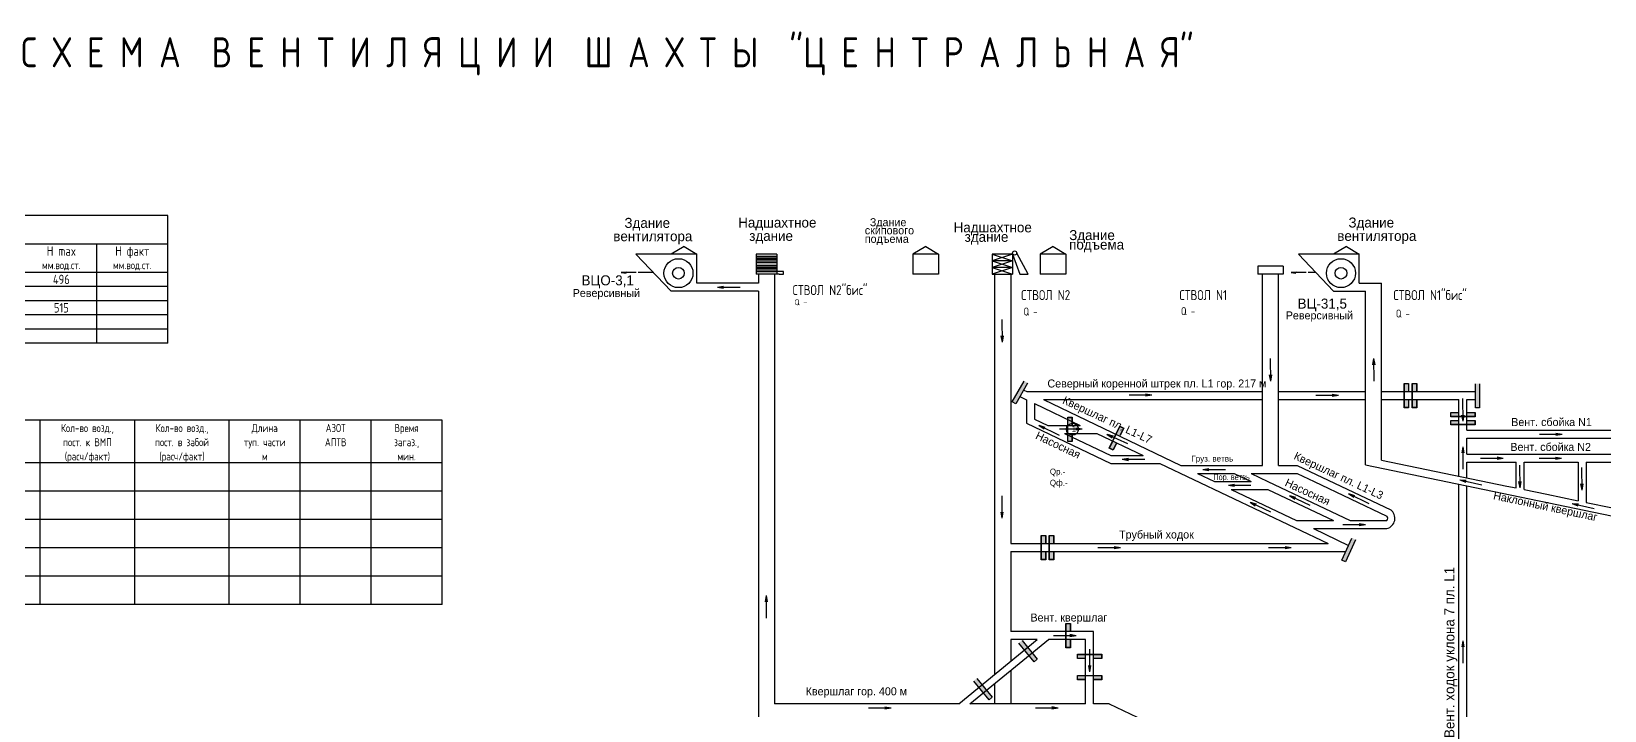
# Model space of a CAD drawing. Header units: millimetres. Extents: x -1543 to 290, y -901 to 459.
# Drawn here: x -916 to -130, y 78 to 417 of the extents above; entities that cross this region are included whole.
import ezdxf
from ezdxf.enums import TextEntityAlignment as Align

# ---------------------------------------------------------------- set-up
doc = ezdxf.new("R2010")
doc.units = ezdxf.units.MM
for name, color, linetype in [('Двери', 7, 'Continuous'), ('Перемычки', 7, 'Continuous'), ('Струя', 7, 'Continuous'), ('Таблицы', 7, 'Continuous')]:
    doc.layers.add(name, color=color, linetype=linetype)
doc.styles.add('ESKD', font='Eskdwin')

msp = doc.modelspace()

# ---------------------------------------------------------------- hatches: boundary and pattern name
at = {"layer": 'Двери'}
h = msp.add_hatch(color=256, dxfattribs=at)
h.paths.add_polyline_path([(-227.68, 237.09), (-227.68, 241.19), (-229.88, 241.19), (-229.88, 237.09), (-229.78, 237.09), (-229.78, 241.09), (-227.78, 241.09), (-227.78, 237.09)])
h.paths.add_polyline_path([(-229.78, 233.09), (-229.78, 237.09), (-229.88, 237.09), (-229.88, 233.09)])
h.paths.add_polyline_path([(-227.68, 228.99), (-227.68, 233.09), (-227.78, 233.09), (-227.78, 229.09), (-229.78, 229.09), (-229.78, 233.09), (-229.88, 233.09), (-229.88, 228.99)])
h = msp.add_hatch(color=3, dxfattribs=at)
h.paths.add_polyline_path([(-227.78, 241.09), (-229.78, 241.09), (-229.78, 237.09), (-227.78, 237.09)])
h.paths.add_polyline_path([(-229.78, 229.09), (-227.78, 229.09), (-227.78, 233.09), (-229.78, 233.09)])
h = msp.add_hatch(color=256, dxfattribs=at)
h.paths.add_polyline_path([(-223.68, 237.09), (-223.68, 241.19), (-225.88, 241.19), (-225.88, 237.09), (-225.78, 237.09), (-225.78, 241.09), (-223.78, 241.09), (-223.78, 237.09)])
h.paths.add_polyline_path([(-225.78, 233.09), (-225.78, 237.09), (-225.88, 237.09), (-225.88, 233.09)])
h.paths.add_polyline_path([(-223.68, 228.99), (-223.68, 233.09), (-223.78, 233.09), (-223.78, 229.09), (-225.78, 229.09), (-225.78, 233.09), (-225.88, 233.09), (-225.88, 228.99)])
h = msp.add_hatch(color=3, dxfattribs=at)
h.paths.add_polyline_path([(-223.78, 241.09), (-225.78, 241.09), (-225.78, 237.09), (-223.78, 237.09)])
h.paths.add_polyline_path([(-225.78, 229.09), (-223.78, 229.09), (-223.78, 233.09), (-225.78, 233.09)])
h = msp.add_hatch(color=256, dxfattribs=at)
h.paths.add_polyline_path([(-395.87, 220.18), (-395.87, 224.28), (-398.07, 224.28), (-398.07, 220.18), (-397.97, 220.18), (-397.97, 224.18), (-395.97, 224.18), (-395.97, 220.18)])
h.paths.add_polyline_path([(-397.97, 216.18), (-397.97, 220.18), (-398.07, 220.18), (-398.07, 216.18)])
h.paths.add_polyline_path([(-395.87, 212.08), (-395.87, 216.18), (-395.97, 216.18), (-395.97, 212.18), (-397.97, 212.18), (-397.97, 216.18), (-398.07, 216.18), (-398.07, 212.08)])
h = msp.add_hatch(color=3, dxfattribs=at)
h.paths.add_polyline_path([(-395.97, 224.18), (-397.97, 224.18), (-397.97, 220.18), (-395.97, 220.18)])
h.paths.add_polyline_path([(-397.97, 212.18), (-395.97, 212.18), (-395.97, 216.18), (-397.97, 216.18)])
h = msp.add_hatch(color=256, dxfattribs=at)
h.paths.add_polyline_path([(-202.56, 226.66), (-206.66, 226.66), (-206.66, 224.46), (-202.56, 224.46), (-202.56, 224.56), (-206.56, 224.56), (-206.56, 226.56), (-202.56, 226.56)])
h.paths.add_polyline_path([(-198.56, 224.56), (-202.56, 224.56), (-202.56, 224.46), (-198.56, 224.46)])
h.paths.add_polyline_path([(-194.46, 226.66), (-198.56, 226.66), (-198.56, 226.56), (-194.56, 226.56), (-194.56, 224.56), (-198.56, 224.56), (-198.56, 224.46), (-194.46, 224.46)])
h = msp.add_hatch(color=256, dxfattribs=at)
h.paths.add_polyline_path([(-202.56, 222.66), (-206.66, 222.66), (-206.66, 220.46), (-202.56, 220.46), (-202.56, 220.56), (-206.56, 220.56), (-206.56, 222.56), (-202.56, 222.56)])
h.paths.add_polyline_path([(-198.56, 220.56), (-202.56, 220.56), (-202.56, 220.46), (-198.56, 220.46)])
h.paths.add_polyline_path([(-194.46, 222.66), (-198.56, 222.66), (-198.56, 222.56), (-194.56, 222.56), (-194.56, 220.56), (-198.56, 220.56), (-198.56, 220.46), (-194.46, 220.46)])
h = msp.add_hatch(color=3, dxfattribs=at)
h.paths.add_polyline_path([(-206.56, 226.56), (-206.56, 224.56), (-202.56, 224.56), (-202.56, 226.56)])
h.paths.add_polyline_path([(-194.56, 224.56), (-194.56, 226.56), (-198.56, 226.56), (-198.56, 224.56)])
h = msp.add_hatch(color=3, dxfattribs=at)
h.paths.add_polyline_path([(-206.56, 222.56), (-206.56, 220.56), (-202.56, 220.56), (-202.56, 222.56)])
h.paths.add_polyline_path([(-194.56, 220.56), (-194.56, 222.56), (-198.56, 222.56), (-198.56, 220.56)])
h = msp.add_hatch(color=256, dxfattribs=at)
h.paths.add_polyline_path([(-371.84, 215.05), (-370.07, 218.75), (-372.06, 219.7), (-373.82, 216), (-373.73, 215.95), (-372.01, 219.57), (-370.21, 218.7), (-371.93, 215.09)])
h.paths.add_polyline_path([(-375.46, 212.34), (-373.73, 215.95), (-373.82, 216), (-375.55, 212.39)])
h.paths.add_polyline_path([(-375.33, 207.74), (-373.56, 211.44), (-373.65, 211.48), (-375.37, 207.87), (-377.18, 208.73), (-375.46, 212.34), (-375.55, 212.39), (-377.31, 208.69)])
h = msp.add_hatch(color=3, dxfattribs=at)
h.paths.add_polyline_path([(-370.21, 218.7), (-372.01, 219.57), (-373.73, 215.95), (-371.93, 215.09)])
h.paths.add_polyline_path([(-377.18, 208.73), (-375.37, 207.87), (-373.65, 211.48), (-375.46, 212.34)])
h = msp.add_hatch(color=256, dxfattribs=at)
h.paths.add_polyline_path([(-409.05, 161.08), (-409.05, 165.18), (-411.25, 165.18), (-411.25, 161.08), (-411.15, 161.08), (-411.15, 165.08), (-409.15, 165.08), (-409.15, 161.08)])
h.paths.add_polyline_path([(-411.15, 157.08), (-411.15, 161.08), (-411.25, 161.08), (-411.25, 157.08)])
h.paths.add_polyline_path([(-409.05, 152.98), (-409.05, 157.08), (-409.15, 157.08), (-409.15, 153.08), (-411.15, 153.08), (-411.15, 157.08), (-411.25, 157.08), (-411.25, 152.98)])
h = msp.add_hatch(color=256, dxfattribs=at)
h.paths.add_polyline_path([(-409.05, 161.03), (-409.05, 165.13), (-411.25, 165.13), (-411.25, 161.03), (-411.15, 161.03), (-411.15, 165.03), (-409.15, 165.03), (-409.15, 161.03)])
h.paths.add_polyline_path([(-411.15, 157.03), (-411.15, 161.03), (-411.25, 161.03), (-411.25, 157.03)])
h.paths.add_polyline_path([(-409.05, 152.93), (-409.05, 157.03), (-409.15, 157.03), (-409.15, 153.03), (-411.15, 153.03), (-411.15, 157.03), (-411.25, 157.03), (-411.25, 152.93)])
h = msp.add_hatch(color=3, dxfattribs=at)
h.paths.add_polyline_path([(-409.15, 165.08), (-411.15, 165.08), (-411.15, 161.08), (-409.15, 161.08)])
h.paths.add_polyline_path([(-411.15, 153.08), (-409.15, 153.08), (-409.15, 157.08), (-411.15, 157.08)])
h = msp.add_hatch(color=256, dxfattribs=at)
h.paths.add_polyline_path([(-405.05, 161.08), (-405.05, 165.18), (-407.25, 165.18), (-407.25, 161.08), (-407.15, 161.08), (-407.15, 165.08), (-405.15, 165.08), (-405.15, 161.08)])
h.paths.add_polyline_path([(-407.15, 157.08), (-407.15, 161.08), (-407.25, 161.08), (-407.25, 157.08)])
h.paths.add_polyline_path([(-405.05, 152.98), (-405.05, 157.08), (-405.15, 157.08), (-405.15, 153.08), (-407.15, 153.08), (-407.15, 157.08), (-407.25, 157.08), (-407.25, 152.98)])
h = msp.add_hatch(color=256, dxfattribs=at)
h.paths.add_polyline_path([(-405.05, 161.03), (-405.05, 165.13), (-407.25, 165.13), (-407.25, 161.03), (-407.15, 161.03), (-407.15, 165.03), (-405.15, 165.03), (-405.15, 161.03)])
h.paths.add_polyline_path([(-407.15, 157.03), (-407.15, 161.03), (-407.25, 161.03), (-407.25, 157.03)])
h.paths.add_polyline_path([(-405.05, 152.93), (-405.05, 157.03), (-405.15, 157.03), (-405.15, 153.03), (-407.15, 153.03), (-407.15, 157.03), (-407.25, 157.03), (-407.25, 152.93)])
h = msp.add_hatch(color=3, dxfattribs=at)
h.paths.add_polyline_path([(-405.15, 165.08), (-407.15, 165.08), (-407.15, 161.08), (-405.15, 161.08)])
h.paths.add_polyline_path([(-407.15, 153.08), (-405.15, 153.08), (-405.15, 157.08), (-407.15, 157.08)])
h = msp.add_hatch(color=3, dxfattribs=at)
h.paths.add_polyline_path([(-409.15, 165.03), (-411.15, 165.03), (-411.15, 161.03), (-409.15, 161.03)])
h.paths.add_polyline_path([(-411.15, 153.03), (-409.15, 153.03), (-409.15, 157.03), (-411.15, 157.03)])
h = msp.add_hatch(color=3, dxfattribs=at)
h.paths.add_polyline_path([(-405.15, 165.03), (-407.15, 165.03), (-407.15, 161.03), (-405.15, 161.03)])
h.paths.add_polyline_path([(-407.15, 153.03), (-405.15, 153.03), (-405.15, 157.03), (-407.15, 157.03)])
h = msp.add_hatch(color=256, dxfattribs=at)
h.paths.add_polyline_path([(-396.72, 117.06), (-396.72, 121.16), (-398.92, 121.16), (-398.92, 117.06), (-398.82, 117.06), (-398.82, 121.06), (-396.82, 121.06), (-396.82, 117.06)])
h.paths.add_polyline_path([(-398.82, 113.06), (-398.82, 117.06), (-398.92, 117.06), (-398.92, 113.06)])
h.paths.add_polyline_path([(-396.72, 108.96), (-396.72, 113.06), (-396.82, 113.06), (-396.82, 109.06), (-398.82, 109.06), (-398.82, 113.06), (-398.92, 113.06), (-398.92, 108.96)])
h = msp.add_hatch(color=3, dxfattribs=at)
h.paths.add_polyline_path([(-396.82, 121.06), (-398.82, 121.06), (-398.82, 117.06), (-396.82, 117.06)])
h.paths.add_polyline_path([(-398.82, 109.06), (-396.82, 109.06), (-396.82, 113.06), (-398.82, 113.06)])
h = msp.add_hatch(color=256, dxfattribs=at)
h.paths.add_polyline_path([(-385.13, 103.52), (-381.03, 103.52), (-381.03, 105.72), (-385.13, 105.72), (-385.13, 105.62), (-381.13, 105.62), (-381.13, 103.62), (-385.13, 103.62)])
h.paths.add_polyline_path([(-389.13, 105.62), (-385.13, 105.62), (-385.13, 105.72), (-389.13, 105.72)])
h.paths.add_polyline_path([(-393.23, 103.52), (-389.13, 103.52), (-389.13, 103.62), (-393.13, 103.62), (-393.13, 105.62), (-389.13, 105.62), (-389.13, 105.72), (-393.23, 105.72)])
h = msp.add_hatch(color=3, dxfattribs=at)
h.paths.add_polyline_path([(-381.13, 103.62), (-381.13, 105.62), (-385.13, 105.62), (-385.13, 103.62)])
h.paths.add_polyline_path([(-393.13, 105.62), (-393.13, 103.62), (-389.13, 103.62), (-389.13, 105.62)])
h = msp.add_hatch(color=256, dxfattribs=at)
h.paths.add_polyline_path([(-385.13, 92.92), (-381.03, 92.92), (-381.03, 95.12), (-385.13, 95.12), (-385.13, 95.02), (-381.13, 95.02), (-381.13, 93.02), (-385.13, 93.02)])
h.paths.add_polyline_path([(-389.13, 95.02), (-385.13, 95.02), (-385.13, 95.12), (-389.13, 95.12)])
h.paths.add_polyline_path([(-393.23, 92.92), (-389.13, 92.92), (-389.13, 93.02), (-393.13, 93.02), (-393.13, 95.02), (-389.13, 95.02), (-389.13, 95.12), (-393.23, 95.12)])
h = msp.add_hatch(color=3, dxfattribs=at)
h.paths.add_polyline_path([(-381.13, 93.02), (-381.13, 95.02), (-385.13, 95.02), (-385.13, 93.02)])
h.paths.add_polyline_path([(-393.13, 95.02), (-393.13, 93.02), (-389.13, 93.02), (-389.13, 95.02)])
at = {"layer": 'Перемычки'}
h = msp.add_hatch(color=256, dxfattribs=at)
h.paths.add_polyline_path([(-424.01, 230.74), (-421.98, 234.3), (-422.06, 234.35), (-424.05, 230.88), (-425.79, 231.87), (-423.8, 235.35), (-423.88, 235.39), (-425.92, 231.84)])
h.paths.add_polyline_path([(-422.06, 234.35), (-421.98, 234.3), (-417.95, 241.33), (-419.86, 242.42), (-423.88, 235.39), (-423.8, 235.35), (-419.82, 242.29), (-418.08, 241.29)])
h = msp.add_hatch(color=3, dxfattribs=at)
h.paths.add_polyline_path([(-425.79, 231.87), (-424.05, 230.88), (-422.06, 234.35), (-423.8, 235.35)])
h.paths.add_polyline_path([(-420.07, 237.82), (-421.81, 238.82), (-423.8, 235.35), (-422.06, 234.35)])
h.paths.add_polyline_path([(-420.07, 237.82), (-418.08, 241.29), (-419.82, 242.29), (-421.81, 238.82)])
h = msp.add_hatch(color=256, dxfattribs=at)
h.paths.add_polyline_path([(-192.21, 228.87), (-192.21, 232.97), (-192.31, 232.97), (-192.31, 228.97), (-194.31, 228.97), (-194.31, 232.97), (-194.41, 232.97), (-194.41, 228.87)])
h.paths.add_polyline_path([(-192.31, 232.97), (-192.21, 232.97), (-192.21, 241.07), (-194.41, 241.07), (-194.41, 232.97), (-194.31, 232.97), (-194.31, 240.97), (-192.31, 240.97)])
h = msp.add_hatch(color=3, dxfattribs=at)
h.paths.add_polyline_path([(-194.31, 228.97), (-192.31, 228.97), (-192.31, 232.97), (-194.31, 232.97)])
h.paths.add_polyline_path([(-192.31, 236.97), (-194.31, 236.97), (-194.31, 232.97), (-192.31, 232.97)])
h.paths.add_polyline_path([(-192.31, 236.97), (-192.31, 240.97), (-194.31, 240.97), (-194.31, 236.97)])
h = msp.add_hatch(color=256, dxfattribs=at)
h.paths.add_polyline_path([(-259.14, 151.88), (-257.44, 155.61), (-257.53, 155.65), (-259.19, 152.01), (-261.01, 152.84), (-259.35, 156.48), (-259.44, 156.52), (-261.14, 152.79)])
h.paths.add_polyline_path([(-257.53, 155.65), (-257.44, 155.61), (-254.07, 162.98), (-256.08, 163.89), (-259.44, 156.52), (-259.35, 156.48), (-256.03, 163.76), (-254.21, 162.93)])
h = msp.add_hatch(color=3, dxfattribs=at)
h.paths.add_polyline_path([(-261.01, 152.84), (-259.19, 152.01), (-257.53, 155.65), (-259.35, 156.48)])
h.paths.add_polyline_path([(-255.87, 159.29), (-257.69, 160.12), (-259.35, 156.48), (-257.53, 155.65)])
h.paths.add_polyline_path([(-255.87, 159.29), (-254.21, 162.93), (-256.03, 163.76), (-257.69, 160.12)])
h = msp.add_hatch(color=256, dxfattribs=at)
h.paths.add_polyline_path([(-413.12, 103.26), (-415.72, 106.43), (-415.8, 106.36), (-413.27, 103.27), (-414.81, 102), (-417.35, 105.1), (-417.42, 105.03), (-414.83, 101.86)])
h.paths.add_polyline_path([(-415.8, 106.36), (-415.72, 106.43), (-420.86, 112.69), (-422.56, 111.3), (-417.42, 105.03), (-417.35, 105.1), (-422.42, 111.29), (-420.87, 112.55)])
h = msp.add_hatch(color=3, dxfattribs=at)
h.paths.add_polyline_path([(-414.81, 102), (-413.27, 103.27), (-415.8, 106.36), (-417.35, 105.1)])
h.paths.add_polyline_path([(-418.34, 109.46), (-419.88, 108.19), (-417.35, 105.1), (-415.8, 106.36)])
h.paths.add_polyline_path([(-418.34, 109.46), (-420.87, 112.55), (-422.42, 111.29), (-419.88, 108.19)])
h = msp.add_hatch(color=256, dxfattribs=at)
h.paths.add_polyline_path([(-435.7, 84.26), (-438.29, 87.43), (-438.37, 87.37), (-435.84, 84.28), (-437.38, 83.01), (-439.92, 86.1), (-440, 86.04), (-437.4, 82.87)])
h.paths.add_polyline_path([(-438.37, 87.37), (-438.29, 87.43), (-443.43, 93.7), (-445.13, 92.31), (-440, 86.04), (-439.92, 86.1), (-444.99, 92.29), (-443.44, 93.56)])
h = msp.add_hatch(color=3, dxfattribs=at)
h.paths.add_polyline_path([(-437.38, 83.01), (-435.84, 84.28), (-438.37, 87.37), (-439.92, 86.1)])
h.paths.add_polyline_path([(-440.91, 90.46), (-442.45, 89.2), (-439.92, 86.1), (-438.37, 87.37)])
h.paths.add_polyline_path([(-440.91, 90.46), (-443.44, 93.56), (-444.99, 92.29), (-442.45, 89.2)])

# ---------------------------------------------------------------- linework, layer by layer
for p, q in [((-589.77, 309.59), (-596.27, 305.82)), ((-589.77, 309.59), (-583.42, 305.82)), ((-468.91, 309.59), (-475.41, 305.82)), ((-468.91, 309.59), (-462.56, 305.82)), ((-405.33, 309.59), (-411.83, 305.82)), ((-405.33, 309.59), (-398.98, 305.82)), ((-258.72, 309.59), (-265.22, 305.82)), ((-258.72, 309.59), (-252.37, 305.82)), ((-583.42, 305.82), (-613.81, 305.82)), ((-613.81, 305.82), (-596.27, 287.32)), ((-583.42, 305.82), (-596.27, 305.82)), ((-583.42, 291.32), (-583.42, 305.82)), ((-543.41, 305.82), (-553.67, 305.82)), ((-553.67, 305.82), (-553.67, 295.82)), ((-543.41, 304.67), (-553.67, 304.67)), ((-543.41, 303.84), (-553.67, 303.84)), ((-543.41, 303.1), (-553.67, 303.1)), ((-543.41, 302.26), (-553.67, 302.26)), ((-543.41, 301.52), (-553.67, 301.52)), ((-543.41, 300.14), (-553.67, 300.14)), ((-543.41, 299.31), (-553.67, 299.31)), ((-543.41, 305.82), (-543.41, 295.82)), ((-462.56, 305.82), (-475.41, 305.82)), ((-475.41, 305.82), (-475.41, 295.82)), ((-462.56, 305.82), (-462.56, 295.82)), ((-425.6, 305.82), (-435.86, 305.82)), ((-435.86, 305.82), (-435.86, 295.82)), ((-435.86, 305.82), (-425.6, 302.49)), ((-425.6, 305.82), (-435.86, 302.49)), ((-425.6, 302.49), (-435.86, 302.49)), ((-425.6, 302.49), (-435.86, 299.15)), ((-435.86, 302.49), (-425.6, 299.15)), ((-425.6, 299.15), (-435.86, 299.15)), ((-435.86, 299.15), (-425.6, 295.82)), ((-425.6, 299.15), (-435.86, 295.82)), ((-425.6, 305.82), (-425.6, 295.82)), ((-425.6, 305.82), (-422.04, 295.81)), ((-417.87, 295.81), (-423.56, 306.31)), ((-411.83, 305.82), (-411.83, 295.82)), ((-398.98, 305.82), (-411.83, 305.82)), ((-398.98, 305.82), (-398.98, 295.82)), ((-290.33, 299.82), (-303.08, 299.82)), ((-303.08, 299.82), (-303.08, 295.82)), ((-290.33, 299.82), (-290.33, 295.82)), ((-252.37, 305.82), (-282.76, 305.82)), ((-282.76, 305.82), (-265.22, 287.32)), ((-252.37, 305.82), (-265.22, 305.82)), ((-252.37, 291.32), (-252.37, 305.82)), ((-552.56, 291.32), (-583.42, 291.32)), ((-556.56, 291.32), (-583.42, 291.32)), ((-543.41, 298.57), (-553.67, 298.57)), ((-543.41, 297.73), (-553.67, 297.73)), ((-543.41, 296.99), (-553.67, 296.99)), ((-542.21, 295.82), (-553.67, 295.82)), ((-553.67, 295.82), (-553.67, 295.82)), ((-552.56, 295.82), (-552.56, 291.32)), ((-544.56, 295.82), (-544.56, 80.89)), ((-540.05, 297.08), (-543.41, 297.08)), ((-542.21, 295.82), (-540.05, 295.82)), ((-540.05, 295.82), (-540.05, 297.08)), ((-462.56, 295.82), (-475.41, 295.82)), ((-475.41, 295.82), (-475.41, 295.82)), ((-435.86, 295.82), (-435.86, 295.82)), ((-435.86, 295.82), (-425.6, 295.82)), ((-434.56, 295.82), (-434.56, 95.59)), ((-426.56, 295.82), (-426.56, 161.03)), ((-422.04, 295.81), (-417.87, 295.81)), ((-398.98, 295.82), (-411.83, 295.82)), ((-411.83, 295.82), (-411.83, 295.82)), ((-290.5, 295.82), (-303.08, 295.82)), ((-290.33, 295.82), (-303.08, 295.82)), ((-300.74, 200.18), (-300.74, 295.82)), ((-292.74, 200.18), (-292.74, 295.82)), ((-252.37, 291.32), (-241.26, 291.32)), ((-241.26, 202.79), (-241.26, 291.32)), ((-552.56, 287.32), (-596.27, 287.32)), ((-552.56, 287.32), (-552.56, -106.45)), ((-265.22, 287.32), (-249.26, 287.32)), ((-249.26, 200.45), (-249.26, 287.32)), ((-420.06, 237.84), (-418.51, 237.09)), ((-418.51, 237.09), (-300.74, 237.09)), ((-292.74, 237.09), (-249.26, 237.09)), ((-241.26, 237.09), (-194.31, 237.09)), ((-421.94, 234.56), (-418.63, 232.97)), ((-418.63, 232.97), (-418.63, 221.23)), ((-414.63, 231.06), (-414.63, 223.32)), ((-414.63, 231.06), (-391.88, 220.18)), ((-410.17, 233.09), (-300.74, 233.09)), ((-410.17, 233.09), (-341.55, 200.18)), ((-292.74, 233.09), (-249.26, 233.09)), ((-241.26, 233.09), (-202.56, 233.09)), ((-202.56, 194.8), (-202.56, 233.09)), ((-198.56, 217.71), (-198.56, 233.09)), ((-198.56, 233.09), (-194.31, 233.09)), ((-418.63, 221.23), (-376.58, 201.18)), ((-414.63, 223.32), (-408.03, 220.18)), ((-408.03, 220.18), (-391.88, 220.18)), ((-399.65, 216.18), (-383.49, 216.18)), ((-399.65, 216.18), (-376.58, 205.18)), ((-383.49, 216.18), (-360.43, 205.18)), ((-198.56, 217.71), (-138.56, 217.71)), ((-198.56, 213.71), (-106.5, 213.71)), ((-198.56, 205.71), (-198.56, 213.71)), ((-138.56, 217.71), (-106.5, 217.71)), ((-376.58, 205.18), (-360.43, 205.18)), ((-198.56, 205.71), (-198.56, 208.18)), ((-198.56, 205.71), (-106.5, 205.71)), ((-376.58, 201.18), (-352.04, 201.18)), ((-352.04, 201.18), (-267.85, 161.03)), ((-341.55, 200.18), (-300.74, 200.18)), ((-292.74, 200.18), (-283.32, 200.18)), ((-283.32, 200.18), (-236.64, 177.92)), ((-249.26, 200.45), (-102.13, 169.89)), ((-241.26, 202.79), (-178.56, 189.84)), ((-198.56, 201.71), (-174, 201.71)), ((-198.56, 193.97), (-198.56, 201.71)), ((-174, 188.9), (-174, 201.71)), ((-170, 188.08), (-170, 201.71)), ((-170, 201.71), (-158.56, 201.71)), ((-158.56, 201.71), (-143.01, 201.71)), ((-143.01, 201.71), (-143.01, 182.41)), ((-139.01, 201.71), (-139.01, 181.67)), ((-139.01, 201.71), (-106.5, 201.71)), ((-333.17, 196.18), (-314.8, 196.18)), ((-333.17, 196.18), (-324.78, 192.18)), ((-324.78, 192.18), (-306.41, 192.18)), ((-314.8, 196.18), (-306.41, 192.18)), ((-306.41, 196.18), (-298.03, 192.18)), ((-306.41, 196.18), (-283.32, 196.18)), ((-298.03, 192.18), (-256.89, 172.56)), ((-283.32, 196.18), (-274.93, 192.18)), ((-274.93, 192.18), (-238.6, 174.85)), ((-202.56, 194.8), (-202.56, 196.18)), ((-202.56, 20.89), (-202.56, 190.8)), ((-198.56, 193.97), (-198.56, 196.18)), ((-198.56, 20.89), (-198.56, 189.97)), ((-178.56, 189.84), (-174, 188.9)), ((-316.39, 188.18), (-298.03, 188.18)), ((-316.39, 188.18), (-283.65, 172.56)), ((-298.03, 188.18), (-265.28, 172.56)), ((-170, 188.08), (-158.56, 185.71)), ((-158.56, 185.71), (-143.01, 182.5)), ((-139.01, 181.67), (-106.5, 174.96)), ((-283.65, 172.56), (-265.28, 172.56)), ((-275.26, 168.56), (-238.56, 168.56)), ((-275.26, 168.56), (-257.67, 160.17)), ((-256.89, 172.56), (-238.6, 172.56)), ((-426.56, 161.03), (-267.85, 161.03)), ((-426.56, 157.03), (-259.46, 157.03)), ((-426.56, 157.03), (-426.56, 117.06)), ((-426.56, 157.03), (-426.56, 155.18)), ((-259.46, 157.03), (-259.16, 156.89)), ((-452.5, 80.89), (-413.24, 113.06)), ((-446.96, 80.89), (-407.69, 113.06)), ((-385.13, 117.06), (-426.56, 117.06)), ((-426.56, 113.06), (-426.56, 102.14)), ((-413.24, 113.06), (-426.56, 113.06)), ((-389.13, 113.06), (-407.69, 113.06)), ((-389.13, 80.89), (-389.13, 113.06)), ((-385.13, 80.89), (-385.13, 117.06)), ((-426.56, 97.6), (-426.56, 80.89)), ((-426.56, 97.6), (-426.56, 94.96)), ((-434.56, 91.04), (-434.56, 80.89)), ((-434.56, 91.04), (-434.56, 90.62)), ((-452.5, 80.89), (-544.56, 80.89)), ((-389.13, 80.89), (-446.96, 80.89)), ((-377.34, 80.89), (-385.13, 80.89)), ((-377.34, 80.89), (-335.41, 60.89))]:
    msp.add_line(p, q)
for centre, radius in [((-424.6, 306.34), 1.04), ((-592.55, 296.27), 7.24), ((-592.55, 296.27), 2.91), ((-261.5, 296.27), 7.24), ((-261.5, 296.27), 2.91), ((-395.68, 218.24), 2.97)]:
    msp.add_circle(centre, radius)
for centre, radius, start, end in [((-239.64, 173.7), 1.55, 312.40661, 47.59339), ((-239.85, 173.7), 5.3, 284.0993, 52.75498)]:
    msp.add_arc(centre, radius, start, end)
at = {"layer": 'Двери'}
for points in [[(-227.68, 233.09), (-227.68, 228.99), (-229.88, 228.99), (-229.88, 241.19), (-227.68, 241.19), (-227.68, 237.09)], [(-227.78, 233.09), (-227.78, 229.09), (-229.78, 229.09), (-229.78, 241.09), (-227.78, 241.09), (-227.78, 237.09)], [(-223.68, 233.09), (-223.68, 228.99), (-225.88, 228.99), (-225.88, 241.19), (-223.68, 241.19), (-223.68, 237.09)], [(-223.78, 233.09), (-223.78, 229.09), (-225.78, 229.09), (-225.78, 241.09), (-223.78, 241.09), (-223.78, 237.09)], [(-395.87, 216.18), (-395.87, 212.08), (-398.07, 212.08), (-398.07, 224.28), (-395.87, 224.28), (-395.87, 220.18)], [(-395.97, 216.18), (-395.97, 212.18), (-397.97, 212.18), (-397.97, 224.18), (-395.97, 224.18), (-395.97, 220.18)], [(-198.56, 226.66), (-194.46, 226.66), (-194.46, 224.46), (-206.66, 224.46), (-206.66, 226.66), (-202.56, 226.66)], [(-198.56, 222.66), (-194.46, 222.66), (-194.46, 220.46), (-206.66, 220.46), (-206.66, 222.66), (-202.56, 222.66)], [(-198.56, 226.56), (-194.56, 226.56), (-194.56, 224.56), (-206.56, 224.56), (-206.56, 226.56), (-202.56, 226.56)], [(-198.56, 222.56), (-194.56, 222.56), (-194.56, 220.56), (-206.56, 220.56), (-206.56, 222.56), (-202.56, 222.56)], [(-373.56, 211.44), (-375.33, 207.74), (-377.31, 208.69), (-372.06, 219.7), (-370.07, 218.75), (-371.84, 215.05)], [(-373.65, 211.48), (-375.37, 207.87), (-377.18, 208.73), (-372.01, 219.57), (-370.21, 218.7), (-371.93, 215.09)], [(-409.05, 157.08), (-409.05, 152.98), (-411.25, 152.98), (-411.25, 165.18), (-409.05, 165.18), (-409.05, 161.08)], [(-409.05, 157.03), (-409.05, 152.93), (-411.25, 152.93), (-411.25, 165.13), (-409.05, 165.13), (-409.05, 161.03)], [(-409.15, 157.08), (-409.15, 153.08), (-411.15, 153.08), (-411.15, 165.08), (-409.15, 165.08), (-409.15, 161.08)], [(-405.05, 157.08), (-405.05, 152.98), (-407.25, 152.98), (-407.25, 165.18), (-405.05, 165.18), (-405.05, 161.08)], [(-405.05, 157.03), (-405.05, 152.93), (-407.25, 152.93), (-407.25, 165.13), (-405.05, 165.13), (-405.05, 161.03)], [(-405.15, 157.08), (-405.15, 153.08), (-407.15, 153.08), (-407.15, 165.08), (-405.15, 165.08), (-405.15, 161.08)], [(-409.15, 157.03), (-409.15, 153.03), (-411.15, 153.03), (-411.15, 165.03), (-409.15, 165.03), (-409.15, 161.03)], [(-405.15, 157.03), (-405.15, 153.03), (-407.15, 153.03), (-407.15, 165.03), (-405.15, 165.03), (-405.15, 161.03)], [(-396.72, 113.06), (-396.72, 108.96), (-398.92, 108.96), (-398.92, 121.16), (-396.72, 121.16), (-396.72, 117.06)], [(-396.82, 113.06), (-396.82, 109.06), (-398.82, 109.06), (-398.82, 121.06), (-396.82, 121.06), (-396.82, 117.06)], [(-389.13, 103.52), (-393.23, 103.52), (-393.23, 105.72), (-381.03, 105.72), (-381.03, 103.52), (-385.13, 103.52)], [(-389.13, 103.62), (-393.13, 103.62), (-393.13, 105.62), (-381.13, 105.62), (-381.13, 103.62), (-385.13, 103.62)], [(-389.13, 92.92), (-393.23, 92.92), (-393.23, 95.12), (-381.03, 95.12), (-381.03, 92.92), (-385.13, 92.92)], [(-389.13, 93.02), (-393.13, 93.02), (-393.13, 95.02), (-381.13, 95.02), (-381.13, 93.02), (-385.13, 93.02)]]:
    msp.add_lwpolyline(points, dxfattribs=at)
at = {"layer": 'Перемычки'}
for points in [[(-418.08, 241.29), (-424.05, 230.88), (-425.79, 231.87), (-419.82, 242.29)], [(-192.31, 240.97), (-192.31, 228.97), (-194.31, 228.97), (-194.31, 240.97)], [(-254.21, 162.93), (-259.19, 152.01), (-261.01, 152.84), (-256.03, 163.76)], [(-420.87, 112.55), (-413.27, 103.27), (-414.81, 102), (-422.42, 111.29)], [(-443.44, 93.56), (-435.84, 84.28), (-437.38, 83.01), (-444.99, 92.29)]]:
    msp.add_lwpolyline(points, dxfattribs=at)
at = {"layer": 'Струя', "color": 5}
for p, q in [((-621.15, 296.57), (-618.71, 296.97)), ((-621.15, 296.57), (-618.75, 296.2)), ((-613.72, 296.57), (-621.15, 296.57)), ((-605.04, 296.57), (-612.73, 296.57)), ((-286.38, 296.57), (-283.94, 296.97)), ((-278.96, 296.57), (-286.38, 296.57)), ((-286.38, 296.57), (-283.98, 296.2)), ((-273.99, 296.57), (-277.97, 296.57)), ((-573.09, 289.26), (-569.98, 289.78)), ((-573.09, 289.26), (-569.98, 288.74)), ((-573.09, 289.26), (-561.79, 289.25)), ((-245.17, 253.63), (-245.68, 250.52)), ((-245.17, 253.63), (-245.14, 242.33)), ((-245.17, 253.63), (-244.64, 250.52)), ((-150.99, 215.63), (-162.29, 215.61)), ((-150.99, 215.63), (-154.1, 216.15)), ((-150.99, 215.63), (-154.1, 215.1)), ((-200.61, 209.51), (-201.13, 206.4)), ((-200.61, 209.51), (-200.61, 198.2)), ((-200.61, 209.51), (-200.09, 206.4)), ((-180.42, 203.68), (-191.73, 203.66)), ((-180.42, 203.68), (-183.53, 204.2)), ((-180.42, 203.68), (-183.53, 203.15)), ((-172.03, 188.92), (-172.05, 200.22)), ((-151.23, 203.67), (-162.53, 203.65)), ((-151.23, 203.67), (-154.34, 204.18)), ((-151.23, 203.67), (-154.34, 203.14)), ((-141.05, 187.77), (-141.07, 199.08)), ((-202.09, 192.93), (-191.04, 190.5)), ((-202.09, 192.93), (-199.16, 191.75)), ((-202.09, 192.93), (-198.94, 192.77)), ((-172.03, 188.92), (-172.56, 192.03)), ((-172.03, 188.92), (-171.51, 192.03)), ((-141.05, 187.77), (-141.57, 190.88)), ((-141.05, 187.77), (-140.53, 190.88)), ((-146.01, 181.1), (-134.97, 178.67)), ((-146.01, 181.1), (-142.86, 180.94)), ((-146.01, 181.1), (-143.09, 179.92)), ((-548.7, 135.09), (-549.22, 131.98)), ((-548.7, 135.09), (-548.7, 123.79)), ((-548.7, 135.09), (-548.18, 131.98)), ((-200.65, 112.51), (-201.17, 109.4)), ((-200.65, 112.51), (-200.65, 101.2)), ((-200.65, 112.51), (-200.13, 109.4)), ((-486.31, 78.77), (-497.61, 78.74)), ((-486.31, 78.77), (-489.42, 79.28)), ((-486.31, 78.77), (-489.42, 78.24)), ((-402.86, 78.84), (-414.16, 78.82)), ((-402.86, 78.84), (-405.97, 79.36)), ((-402.86, 78.84), (-405.97, 78.31))]:
    msp.add_line(p, q, dxfattribs=at)
at = {"layer": 'Струя', "color": 1}
for p, q in [((-430.71, 261.77), (-430.73, 273.07)), ((-430.71, 261.77), (-431.24, 264.88)), ((-430.71, 261.77), (-430.2, 264.88)), ((-296.62, 242.33), (-296.64, 253.63)), ((-296.62, 242.33), (-297.15, 245.44)), ((-296.62, 242.33), (-296.1, 245.44)), ((-356.04, 235.27), (-367.34, 235.33)), ((-356.04, 235.27), (-359.15, 235.81)), ((-356.04, 235.27), (-359.15, 234.76)), ((-262.81, 235.12), (-274.11, 235.17)), ((-262.81, 235.12), (-265.92, 235.66)), ((-262.81, 235.12), (-265.92, 234.61)), ((-200.52, 222.23), (-200.54, 233.54)), ((-412.47, 220.21), (-402.28, 215.32)), ((-412.47, 220.21), (-409.89, 218.4)), ((-412.47, 220.21), (-409.44, 219.34)), ((-200.52, 222.23), (-201.05, 225.34)), ((-200.52, 222.23), (-200.01, 225.34)), ((-390.83, 218.27), (-402.14, 218.27)), ((-390.83, 218.27), (-393.94, 218.8)), ((-390.83, 218.27), (-393.94, 217.75)), ((-378.45, 215.73), (-368.15, 211.09)), ((-378.45, 215.73), (-375.4, 214.93)), ((-378.45, 215.73), (-375.83, 213.98)), ((-370.8, 203.2), (-367.69, 203.72)), ((-370.8, 203.2), (-367.69, 202.68)), ((-370.8, 203.2), (-359.5, 203.2)), ((-330.58, 198.11), (-327.47, 198.63)), ((-330.58, 198.11), (-327.47, 197.59)), ((-330.58, 198.11), (-319.28, 198.11)), ((-317.78, 190.32), (-314.67, 190.84)), ((-317.78, 190.32), (-306.48, 190.32)), ((-317.78, 190.32), (-314.67, 189.8)), ((-430.75, 173.69), (-430.77, 184.99)), ((-306.95, 181.78), (-303.92, 180.91)), ((-306.95, 181.78), (-304.37, 179.97)), ((-306.95, 181.78), (-296.76, 176.89)), ((-287.18, 185.11), (-276.99, 180.22)), ((-287.18, 185.11), (-284.6, 183.3)), ((-287.18, 185.11), (-284.15, 184.24)), ((-257.73, 186.04), (-247.54, 181.15)), ((-257.73, 186.04), (-254.7, 185.16)), ((-257.73, 186.04), (-255.15, 184.22)), ((-430.75, 173.69), (-431.27, 176.8)), ((-430.75, 173.69), (-430.23, 176.8)), ((-249.26, 170.44), (-260.56, 170.44)), ((-249.26, 170.44), (-252.37, 170.96)), ((-249.26, 170.44), (-252.37, 169.92)), ((-371.75, 158.92), (-383.06, 158.92)), ((-371.75, 158.92), (-374.86, 159.44)), ((-371.75, 158.92), (-374.86, 158.4)), ((-286.34, 158.92), (-297.65, 158.92)), ((-286.34, 158.92), (-289.46, 159.44)), ((-286.34, 158.92), (-289.46, 158.4)), ((-393.86, 115.01), (-405.17, 114.99)), ((-393.86, 115.01), (-396.98, 115.53)), ((-393.86, 115.01), (-396.97, 114.49)), ((-387.02, 96.93), (-387.04, 108.23)), ((-387.02, 96.93), (-387.55, 100.04)), ((-387.02, 96.93), (-386.51, 100.04))]:
    msp.add_line(p, q, dxfattribs=at)
at = {"layer": 'Таблицы'}
for p, q in [((-847.76, 325.04), (-1095.88, 325.04)), ((-847.76, 261.24), (-847.76, 325.04)), ((-847.76, 310.86), (-1095.88, 310.86)), ((-883.21, 261.24), (-883.21, 310.86)), ((-847.76, 296.68), (-1095.88, 296.68)), ((-847.76, 289.59), (-1095.88, 289.59)), ((-847.76, 282.51), (-1095.88, 282.51)), ((-847.76, 275.42), (-1095.88, 275.42)), ((-847.76, 268.33), (-1095.88, 268.33)), ((-847.76, 261.24), (-1095.88, 261.24)), ((-710.68, 222.75), (-1102.93, 222.75)), ((-710.68, 222.75), (-972.97, 222.75)), ((-911.53, 130.59), (-911.53, 222.75)), ((-864.27, 130.59), (-864.27, 222.75)), ((-817.01, 130.59), (-817.01, 222.75)), ((-781.57, 130.59), (-781.57, 222.75)), ((-746.12, 130.59), (-746.12, 222.75)), ((-710.68, 130.59), (-710.68, 222.75)), ((-710.68, 201.48), (-1102.93, 201.48)), ((-710.68, 187.3), (-1102.93, 187.3)), ((-710.68, 173.12), (-1102.93, 173.12)), ((-710.68, 158.95), (-1102.93, 158.95)), ((-710.68, 144.77), (-1102.93, 144.77)), ((-710.68, 130.59), (-1102.93, 130.59))]:
    msp.add_line(p, q, dxfattribs=at)

# ---------------------------------------------------------------- texts
at = {"lineweight": 25, "style": 'ESKD'}
msp.add_text('С Х Е М А  В Е Н Т И Л Я Ц И И  Ш А Х Т Ы  "Ц Е Н Т Р А Л Ь Н А Я"', height=15, dxfattribs=at).set_placement((-921.1, 399.23))
for s, height, p in [('Здание', 5, (-619.56, 318.92)), ('Надшахтное', 5, (-562.7, 319.1)), ('Здание', 4, (-496.92, 319.75)), ('Здание', 5, (-257.76, 319.1)), ('вентилятора', 5, (-625.13, 312.25)), ('здание', 5, (-557.18, 312.43)), ('скипового', 4, (-499.45, 315.71)), ('подъема', 4, (-499.45, 311.44)), ('Надшахтное', 5, (-455.05, 316.68)), ('здание', 5, (-449.54, 311.95)), ('Здание', 5, (-397.31, 312.81)), ('вентилятора', 5, (-263.34, 312.43)), ('подъема', 5, (-397.33, 308.08)), ('ВЦО-3,1', 5, (-640.99, 290.2)), ('Реверсивный', 4, (-645.41, 284.36)), ('ВЦ-31,5', 5, (-283.17, 278.56)), ('Реверсивный', 4, (-289.1, 273.17)), ('Северный коренной штрек пл. L1 гор. 217 м', 4, (-408.18, 239.11)), ('Вент. сбойка N1', 4, (-176.43, 219.83)), ('1', 3, (-396.11, 216.95)), ('Груз. ветвь', 3, (-336.26, 202.08)), ('Вент. сбойка N2', 4, (-176.86, 207.38)), ('Трубный ходок', 4, (-372.38, 163.59)), ('Вент. квершлаг', 4, (-416.68, 122.09)), ('Квершлаг гор. 400 м', 4, (-529, 85.2))]:
    msp.add_text(s, height=height).set_placement(p)
at = {"style": 'ESKD'}
for s, height, p in [('СТВОЛ N2"бис"', 5, (-535.54, 285.3)), ('Q - ', 3, (-534.54, 280.25)), ('СТВОЛ N2', 5, (-421.35, 282.81)), ('СТВОЛ N1', 5, (-342.23, 282.81)), ('СТВОЛ N1"бис"', 5, (-235.31, 282.81)), ('Q - ', 4, (-420.15, 275.06)), ('Q - ', 4, (-341.46, 275.29)), ('Q -', 4, (-234.09, 274.09))]:
    msp.add_text(s, height=height, dxfattribs=at).set_placement(p)
for s, height, rotation, p in [('Квершлаг пл. L1-L7', 4, 335, (-401, 231.33)), ('Насосная', 4, 334.72783, (-414.54, 213.65)), ('Квершлаг пл. L1-L3', 4, 335, (-285.43, 203.47)), ('Насосная', 4, 335, (-289.88, 190.14)), ('Наклонный квершлаг', 4, 348, (-185.65, 183.28)), ('Вент. ходок уклона 7 пл. L1', 5, 90, (-204.82, 63.86))]:
    msp.add_text(s, height=height, rotation=rotation).set_placement(p)
at = {"width": 0.8}
msp.add_text('Пор. ветвь', height=3, dxfattribs=at).set_placement((-325.31, 192.8))
at = {"layer": 'Струя', "color": 1}
msp.add_text('Qр.-', height=3, dxfattribs=at).set_placement((-406.99, 195.55))
at = {"layer": 'Струя'}
msp.add_text('Qф.-', height=3, dxfattribs=at).set_placement((-406.99, 189.97))
at = {"layer": 'Таблицы', "style": 'ESKD'}
for s, height, p in [('Н max', 4.726, (-900.93, 304.95)), ('Н факт', 4.726, (-865.48, 304.95)), ('мм.вод.ст.', 4, (-900.93, 298.26)), ('мм.вод.ст.', 4, (-865.48, 298.26)), ('496', 4.726, (-900.93, 290.78)), ('515', 4.726, (-900.93, 276.6)), ('Кол-во возд.,', 4, (-887.9, 216.84)), ('Кол-во возд.,', 4, (-840.64, 216.84)), ('Длина', 4, (-799.29, 216.84)), ('АЗОТ', 4, (-763.85, 216.84)), ('Время', 4, (-728.4, 216.84)), ('пост. к ВМП', 4, (-887.9, 209.75)), ('пост. в забой', 4, (-840.64, 209.75)), ('туп. части', 4, (-799.29, 209.75)), ('АПТВ', 4, (-763.85, 209.75)), ('загаз.,', 4, (-728.4, 209.75)), ('(расч/факт)', 4, (-887.9, 202.66)), ('(расч/факт)', 4, (-840.64, 202.66)), ('м', 4, (-799.29, 202.66)), ('мин.', 4, (-728.4, 202.66))]:
    msp.add_text(s, height=height, dxfattribs=at).set_placement(p, align=Align.CENTER)

doc.saveas('drawing.dxf')
